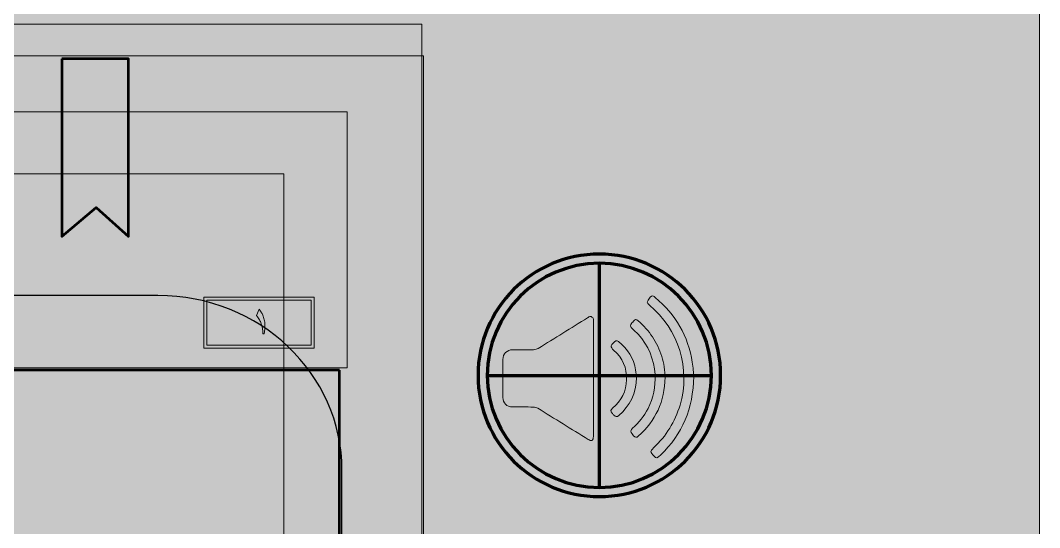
# Model space of a CAD drawing. Header units: inches. Extents: x -1481 to -429, y -1676 to -696.
# Drawn here: x -784.9 to -693.8, y -1107.8 to -1062.4 of the extents above; entities that cross this region are included whole.
import ezdxf

# ---------------------------------------------------------------- set-up
doc = ezdxf.new("R2010")
doc.units = ezdxf.units.IN
doc.header["$MEASUREMENT"] = 0
doc.layers.add('Layer 1', color=7, linetype='Continuous')

# ---------------------------------------------------------------- blocks, each defined once
blk = doc.blocks.new('block 75')
at = {"layer": 'Layer 1', "true_color": 0x009344}
h = blk.add_hatch(color=114, dxfattribs=at)
h.dxf.hatch_style = 2
h.paths.add_polyline_path([(-693.785, -1296.171), (-933.785, -1296.171), (-933.785, -1006.171), (-693.785, -1006.171)])
at = {"layer": 'Layer 1', "lineweight": 0}
blk.add_lwpolyline([(-693.785, -1296.171), (-933.785, -1296.171), (-933.785, -1006.171), (-693.785, -1006.171), (-693.785, -1296.171)], dxfattribs=at)
blk = doc.blocks.new('block 82')
at = {"layer": 'Layer 1', "color": 109, "lineweight": 120, "true_color": 0x166634}
for points in [[(-733.136, -1104.201), (-733.136, -1084.165)], [(-743.153, -1094.183), (-723.118, -1094.183)]]:
    blk.add_lwpolyline(points, dxfattribs=at)
blk.add_open_spline([(-733.136, -1084.165), (-727.603, -1084.165), (-723.118, -1088.65), (-723.118, -1094.183), (-723.118, -1099.715), (-727.603, -1104.201), (-733.136, -1104.201), (-738.668, -1104.201), (-743.153, -1099.715), (-743.153, -1094.183), (-743.153, -1088.65), (-738.668, -1084.165), (-733.136, -1084.165)], degree=3, knots=[0, 0, 0, 0, 1, 1, 1, 2, 2, 2, 3, 3, 3, 4, 4, 4, 4], dxfattribs=at)
blk = doc.blocks.new('block 79')
at = {"layer": 'Layer 1'}
blk.add_blockref('block 82', (0, 0), dxfattribs=at)
blk = doc.blocks.new('block 98')
at = {"layer": 'Layer 1', "lineweight": 0}
for points, knots in [([(-724.699, -1094.29), (-724.752, -1097.156), (-725.724, -1099.436), (-727.653, -1101.305), (-727.962, -1101.604), (-728.046, -1101.614), (-728.241, -1101.408), (-728.61, -1101.022), (-728.62, -1100.98), (-728.285, -1100.665), (-727.156, -1099.603), (-726.369, -1098.336), (-725.924, -1096.849), (-724.959, -1093.623), (-726.052, -1090.04), (-728.664, -1087.912), (-728.927, -1087.698), (-728.917, -1087.606), (-728.604, -1087.203), (-728.432, -1086.981), (-728.287, -1087.101), (-728.136, -1087.227), (-726.322, -1088.751), (-725.19, -1090.667), (-724.828, -1093.018), (-724.754, -1093.498), (-724.729, -1093.985), (-724.699, -1094.29)], [0, 0, 0, 0, 1, 1, 1, 2, 2, 2, 3, 3, 3, 4, 4, 4, 5, 5, 5, 6, 6, 6, 7, 7, 7, 8, 8, 8, 9, 9, 9, 9]), ([(-733.666, -1094.476), (-733.666, -1096.206), (-733.664, -1097.935), (-733.671, -1099.665), (-733.671, -1099.785), (-733.706, -1099.968), (-733.783, -1100.007), (-733.865, -1100.049), (-734.032, -1099.979), (-734.135, -1099.915), (-735.634, -1098.99), (-737.128, -1098.056), (-738.628, -1097.131), (-738.741, -1097.062), (-738.889, -1097.02), (-739.021, -1097.018), (-739.651, -1097.006), (-740.281, -1097.014), (-740.91, -1097.012), (-741.408, -1097.01), (-741.76, -1096.662), (-741.762, -1096.158), (-741.766, -1095.032), (-741.766, -1093.905), (-741.763, -1092.779), (-741.761, -1092.255), (-741.404, -1091.903), (-740.873, -1091.899), (-740.252, -1091.894), (-739.631, -1091.905), (-739.011, -1091.892), (-738.87, -1091.889), (-738.713, -1091.844), (-738.593, -1091.77), (-737.123, -1090.864), (-735.659, -1089.95), (-734.192, -1089.038), (-734.11, -1088.988), (-734.016, -1088.906), (-733.936, -1088.914), (-733.842, -1088.924), (-733.738, -1089.002), (-733.676, -1089.08), (-733.637, -1089.129), (-733.666, -1089.234), (-733.666, -1089.314), (-733.666, -1091.034), (-733.666, -1092.755), (-733.666, -1094.476)], [0, 0, 0, 0, 1, 1, 1, 2, 2, 2, 3, 3, 3, 4, 4, 4, 5, 5, 5, 6, 6, 6, 7, 7, 7, 8, 8, 8, 9, 9, 9, 10, 10, 10, 11, 11, 11, 12, 12, 12, 13, 13, 13, 14, 14, 14, 15, 15, 15, 16, 16, 16, 16]), ([(-727.261, -1094.359), (-727.287, -1096.534), (-728.106, -1098.242), (-729.652, -1099.617), (-729.814, -1099.761), (-729.945, -1099.76), (-730.074, -1099.586), (-730.116, -1099.529), (-730.157, -1099.47), (-730.203, -1099.417), (-730.361, -1099.236), (-730.352, -1099.081), (-730.164, -1098.918), (-729.589, -1098.418), (-729.127, -1097.828), (-728.783, -1097.146), (-728.303, -1096.193), (-728.101, -1095.187), (-728.161, -1094.119), (-728.239, -1092.728), (-728.749, -1091.526), (-729.679, -1090.499), (-729.833, -1090.328), (-730.002, -1090.168), (-730.177, -1090.02), (-730.375, -1089.853), (-730.39, -1089.69), (-730.219, -1089.5), (-730.171, -1089.448), (-730.136, -1089.385), (-730.092, -1089.329), (-729.962, -1089.166), (-729.826, -1089.152), (-729.663, -1089.295), (-728.669, -1090.17), (-727.948, -1091.223), (-727.56, -1092.494), (-727.467, -1092.797), (-727.39, -1093.109), (-727.342, -1093.422), (-727.29, -1093.762), (-727.281, -1094.109), (-727.261, -1094.359)], [0, 0, 0, 0, 1, 1, 1, 2, 2, 2, 3, 3, 3, 4, 4, 4, 5, 5, 5, 6, 6, 6, 7, 7, 7, 8, 8, 8, 9, 9, 9, 10, 10, 10, 11, 11, 11, 12, 12, 12, 13, 13, 13, 14, 14, 14, 14]), ([(-729.821, -1094.373), (-729.845, -1095.805), (-730.393, -1096.893), (-731.383, -1097.774), (-731.549, -1097.922), (-731.697, -1097.91), (-731.839, -1097.742), (-731.89, -1097.681), (-731.941, -1097.619), (-731.997, -1097.562), (-732.157, -1097.397), (-732.13, -1097.259), (-731.958, -1097.117), (-731.161, -1096.459), (-730.727, -1095.601), (-730.699, -1094.578), (-730.67, -1093.527), (-731.05, -1092.623), (-731.862, -1091.918), (-731.969, -1091.825), (-732.12, -1091.627), (-732.086, -1091.555), (-732.001, -1091.375), (-731.832, -1091.226), (-731.673, -1091.094), (-731.633, -1091.061), (-731.484, -1091.115), (-731.415, -1091.168), (-730.577, -1091.812), (-730.078, -1092.665), (-729.892, -1093.701), (-729.847, -1093.952), (-729.838, -1094.21), (-729.821, -1094.373)], [0, 0, 0, 0, 1, 1, 1, 2, 2, 2, 3, 3, 3, 4, 4, 4, 5, 5, 5, 6, 6, 6, 7, 7, 7, 8, 8, 8, 9, 9, 9, 10, 10, 10, 11, 11, 11, 11])]:
    blk.add_open_spline(points, degree=3, knots=knots, dxfattribs=at)
blk = doc.blocks.new('block 97')
at = {"layer": 'Layer 1'}
blk.add_blockref('block 98', (0, 0), dxfattribs=at)
blk = doc.blocks.new('block 96')
at = {"layer": 'Layer 1', "true_color": 0x006738}
h = blk.add_hatch(color=116, dxfattribs=at)
h.dxf.hatch_style = 2
edge = h.paths.add_edge_path()
edge.add_spline(control_points=[(-722.292, -1094.183), (-722.292, -1100.172), (-727.147, -1105.027), (-733.136, -1105.027), (-739.124, -1105.027), (-743.979, -1100.172), (-743.979, -1094.183), (-743.979, -1088.194), (-739.124, -1083.339), (-733.136, -1083.339), (-727.147, -1083.339), (-722.292, -1088.194), (-722.292, -1094.183)], knot_values=[0, 0, 0, 0, 1, 1, 1, 2, 2, 2, 3, 3, 3, 4, 4, 4, 4], degree=3, periodic=1)
at = {"layer": 'Layer 1', "color": 2, "lineweight": 140, "true_color": 0xfff100}
blk.add_open_spline([(-722.292, -1094.183), (-722.292, -1100.172), (-727.147, -1105.027), (-733.136, -1105.027), (-739.124, -1105.027), (-743.979, -1100.172), (-743.979, -1094.183), (-743.979, -1088.194), (-739.124, -1083.339), (-733.136, -1083.339), (-727.147, -1083.339), (-722.292, -1088.194), (-722.292, -1094.183)], degree=3, knots=[0, 0, 0, 0, 1, 1, 1, 2, 2, 2, 3, 3, 3, 4, 4, 4, 4], dxfattribs=at)
at = {"layer": 'Layer 1'}
blk.add_blockref('block 97', (0, 0), dxfattribs=at)
blk = doc.blocks.new('block 141')
at = {"layer": 'Layer 1', "color": 40, "lineweight": 30, "true_color": 0xf9a01b}
blk.add_open_spline([(-795.203, -1087.043), (-795.203, -1087.043), (-772.587, -1087.043), (-772.587, -1087.043), (-763.503, -1087.043), (-756.139, -1094.039), (-756.139, -1102.669), (-756.139, -1102.669), (-756.139, -1290.172), (-756.139, -1290.172), (-756.139, -1290.172), (-795.203, -1290.172), (-795.203, -1290.172), (-795.203, -1290.172), (-795.203, -1087.043), (-795.203, -1087.043)], degree=3, knots=[0, 0, 0, 0, 1, 1, 1, 2, 2, 2, 3, 3, 3, 4, 4, 4, 5, 5, 5, 5], dxfattribs=at)
blk = doc.blocks.new('block 143')
at = {"layer": 'Layer 1', "true_color": 0xbbbdc0}
h = blk.add_hatch(color=9, dxfattribs=at)
h.dxf.hatch_style = 2
h.paths.add_polyline_path([(-768.213, -1091.471), (-758.898, -1091.471), (-758.898, -1087.468), (-768.213, -1087.468)])
at = {"layer": 'Layer 1', "lineweight": 0}
for points in [[(-768.489, -1091.746), (-758.622, -1091.746), (-758.622, -1087.192), (-768.489, -1087.192), (-768.489, -1091.746)], [(-768.213, -1091.471), (-758.898, -1091.471), (-758.898, -1087.468), (-768.213, -1087.468), (-768.213, -1091.471)]]:
    blk.add_lwpolyline(points, dxfattribs=at)
blk = doc.blocks.new('block 142')
at = {"layer": 'Layer 1'}
blk.add_blockref('block 143', (0, 0), dxfattribs=at)
blk = doc.blocks.new('block 140')
at = {"layer": 'Layer 1', "true_color": 0x49c6ea}
h = blk.add_hatch(color=133, dxfattribs=at)
h.dxf.hatch_style = 2
h.paths.add_polyline_path([(-919.173, -1282.809), (-748.857, -1282.809), (-748.857, -1065.618), (-919.173, -1065.618)])
h = blk.add_hatch(color=133, dxfattribs=at)
h.dxf.hatch_style = 2
h.paths.add_polyline_path([(-911.927, -1093.519), (-755.674, -1093.519), (-755.674, -1070.61), (-911.927, -1070.61)])
h = blk.add_hatch(color=133, dxfattribs=at)
h.dxf.hatch_style = 2
h.paths.add_polyline_path([(-907.435, -1277.731), (-761.338, -1277.731), (-761.338, -1076.165), (-907.435, -1076.165)])
at = {"layer": 'Layer 1', "true_color": 0xffed96}
h = blk.add_hatch(color=41, dxfattribs=at)
h.dxf.hatch_style = 2
h.paths.add_polyline_path([(-756.36, -1093.714), (-912.062, -1093.714), (-912.062, -1110.015), (-756.36, -1110.015)])
at = {"layer": 'Layer 1', "lineweight": 0}
for points in [[(-919.173, -1282.809), (-748.857, -1282.809), (-748.857, -1065.618), (-919.173, -1065.618), (-919.173, -1282.809)], [(-919.173, -1282.809), (-748.857, -1282.809), (-748.857, -1065.618), (-919.173, -1065.618), (-919.173, -1282.809)], [(-911.927, -1093.519), (-755.674, -1093.519), (-755.674, -1070.61), (-911.927, -1070.61), (-911.927, -1093.519)], [(-907.435, -1277.731), (-761.338, -1277.731), (-761.338, -1076.165), (-907.435, -1076.165), (-907.435, -1277.731)], [(-756.36, -1093.714), (-912.062, -1093.714), (-912.062, -1110.015), (-756.36, -1110.015), (-756.36, -1093.714)]]:
    blk.add_lwpolyline(points, dxfattribs=at)
at = {"layer": 'Layer 1', "color": 44, "lineweight": 53, "true_color": 0xaf7e09}
blk.add_lwpolyline([(-756.36, -1093.714), (-912.062, -1093.714), (-912.062, -1110.015), (-756.36, -1110.015), (-756.36, -1093.714)], dxfattribs=at)
at = {"layer": 'Layer 1'}
for name in ['block 141', 'block 142']:
    blk.add_blockref(name, (0, 0), dxfattribs=at)
blk = doc.blocks.new('block 144')
at = {"layer": 'Layer 1', "lineweight": 0}
blk.add_open_spline([(-763.027, -1089.748), (-763.027, -1089.915), (-763.052, -1090.156), (-763.102, -1090.472), (-763.102, -1090.472), (-763.219, -1090.472), (-763.219, -1090.472), (-763.219, -1090.257), (-763.229, -1090.092), (-763.249, -1089.976), (-763.268, -1089.861), (-763.306, -1089.723), (-763.363, -1089.563), (-763.409, -1089.429), (-763.46, -1089.315), (-763.515, -1089.22), (-763.57, -1089.125), (-763.659, -1088.998), (-763.781, -1088.84), (-763.781, -1088.84), (-763.547, -1088.264), (-763.547, -1088.264), (-763.439, -1088.402), (-763.363, -1088.508), (-763.317, -1088.582), (-763.266, -1088.667), (-763.217, -1088.775), (-763.171, -1088.904), (-763.125, -1089.034), (-763.09, -1089.169), (-763.065, -1089.311), (-763.04, -1089.453), (-763.027, -1089.599), (-763.027, -1089.748)], degree=3, knots=[0, 0, 0, 0, 1, 1, 1, 2, 2, 2, 3, 3, 3, 4, 4, 4, 5, 5, 5, 6, 6, 6, 7, 7, 7, 8, 8, 8, 9, 9, 9, 10, 10, 10, 11, 11, 11, 11], dxfattribs=at)
blk = doc.blocks.new('block 145')
at = {"layer": 'Layer 1', "true_color": 0xd12027}
h = blk.add_hatch(color=242, dxfattribs=at)
h.dxf.hatch_style = 2
h.paths.add_polyline_path([(-781.18, -1065.893), (-781.18, -1081.771), (-778.113, -1079.188), (-775.206, -1081.771), (-775.206, -1065.893)])
at = {"layer": 'Layer 1', "lineweight": 0}
for points in [[(-919.173, -1282.809), (-748.857, -1282.809), (-748.857, -1065.618), (-919.173, -1065.618), (-919.173, -1282.809)], [(-781.18, -1065.893), (-781.18, -1081.771), (-778.113, -1079.188), (-775.206, -1081.771), (-775.206, -1065.893), (-781.18, -1065.893)]]:
    blk.add_lwpolyline(points, dxfattribs=at)
at = {"layer": 'Layer 1', "color": 18, "lineweight": 53, "true_color": 0x000000}
blk.add_lwpolyline([(-781.18, -1065.893), (-781.18, -1081.771), (-778.113, -1079.188), (-775.206, -1081.771), (-775.206, -1065.893), (-781.18, -1065.893)], dxfattribs=at)
blk = doc.blocks.new('block 139')
at = {"layer": 'Layer 1', "lineweight": 0}
blk.add_lwpolyline([(-919.173, -1282.809), (-748.857, -1282.809), (-748.857, -1065.618), (-919.173, -1065.618), (-919.173, -1282.809)], dxfattribs=at)
at = {"layer": 'Layer 1'}
for name in ['block 140', 'block 145', 'block 144']:
    blk.add_blockref(name, (0, 0), dxfattribs=at)

msp = doc.modelspace()

# ---------------------------------------------------------------- hatches: boundary and pattern name
at = {"layer": 'Layer 1', "true_color": 0x006738}
h = msp.add_hatch(color=116, dxfattribs=at)
h.dxf.hatch_style = 2
h.paths.add_polyline_path([(-749.015, -1281.171), (-919.015, -1281.171), (-919.015, -1062.796), (-749.015, -1062.796)])

# ---------------------------------------------------------------- linework, layer by layer
at = {"layer": 'Layer 1', "lineweight": 0}
msp.add_lwpolyline([(-749.015, -1281.171), (-919.015, -1281.171), (-919.015, -1062.796), (-749.015, -1062.796), (-749.015, -1281.171)], dxfattribs=at)

# ---------------------------------------------------------------- block references
at = {"layer": 'Layer 1'}
for name in ['block 75', 'block 139', 'block 96', 'block 79']:
    msp.add_blockref(name, (0, 0), dxfattribs=at)

doc.saveas('drawing.dxf')
